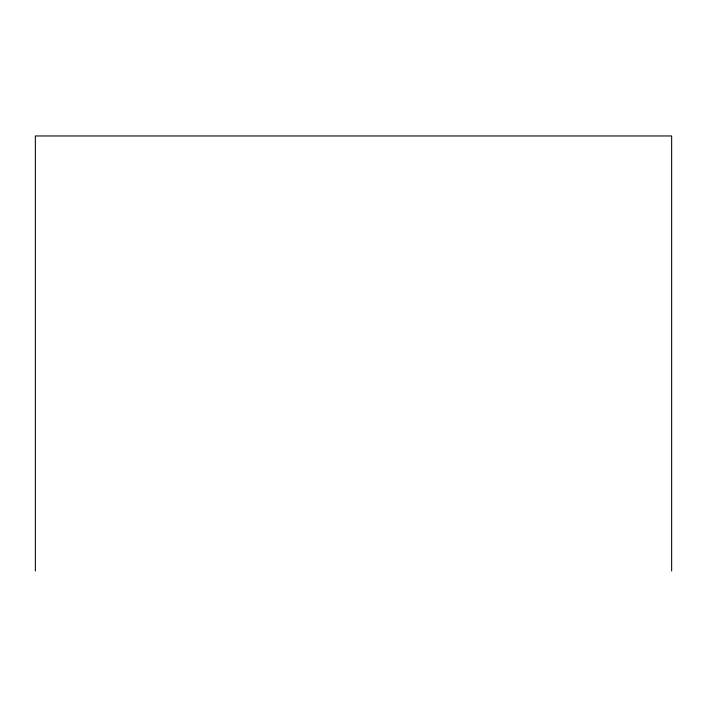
<?xml version="1.0" encoding="UTF-8"?>
<svg xmlns="http://www.w3.org/2000/svg" width="707" height="707" viewBox="0 0 707 707"><rect width="100%" height="100%" fill="white"/><g stroke="black" fill="none" stroke-linecap="round" stroke-linejoin="round"><path stroke-width="1.06" d="M671.65 571.035L671.65 135.965L35.35 135.965L35.35 571.035"/></g></svg>
